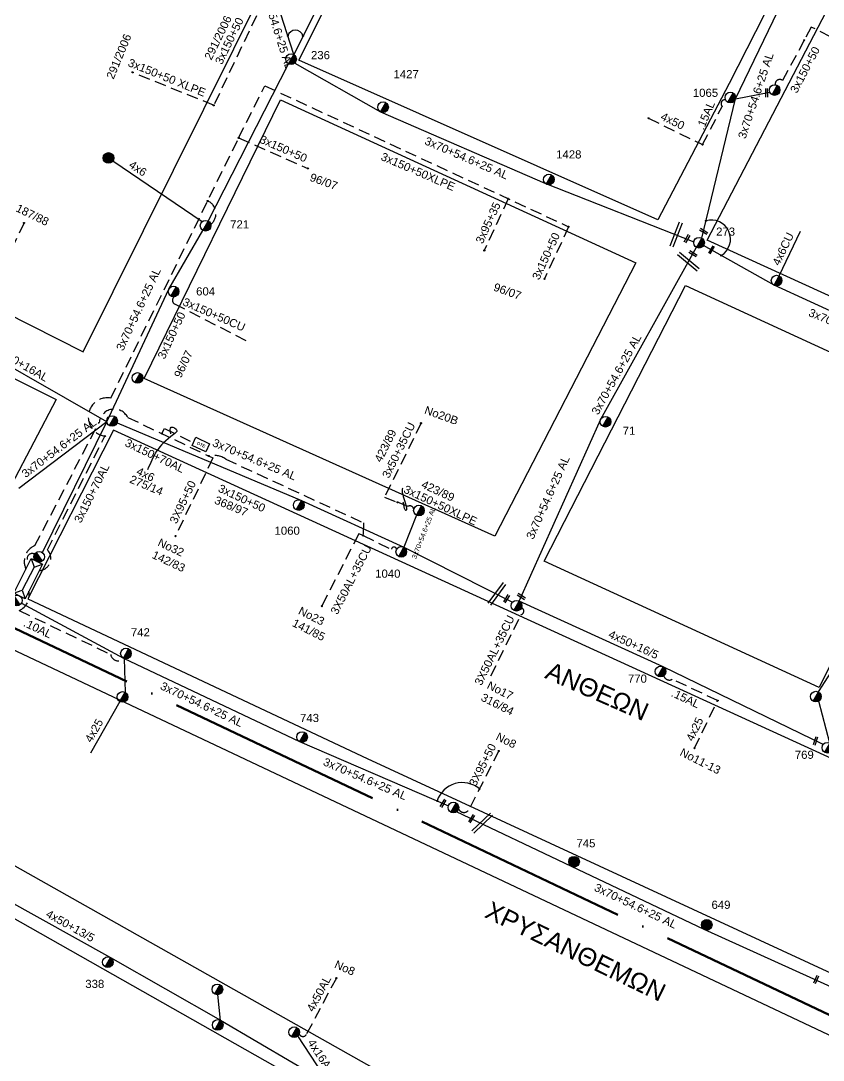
# Model space of a CAD drawing. Header units: millimetres. Extents: x 4998 to 7216, y 1887 to 2914.
# Drawn here: x 5728.6 to 5906, y 2199 to 2428.9 of the extents above; entities that cross this region are included whole.
import ezdxf
from ezdxf.enums import TextEntityAlignment as Align

# ---------------------------------------------------------------- set-up
doc = ezdxf.new("R2010")
doc.units = ezdxf.units.MM
doc.linetypes.add('ACAD_ISO04W100', pattern=[30, 24, -3, 0, -3])
doc.linetypes.add('DASHED', pattern=[19.05, 12.7, -6.35])
for name, color, linetype, lineweight in [('.10AL', 7, 'Continuous', 30), ('.15AL', 7, 'DASHED', 30), ('3x150+50', 7, 'Continuous', 30), ('3x150+50 XLPE', 7, 'SYN_LINE', 30), ('3x150+70AL', 7, 'DASHED', 30), ('3x70+54.6+25 AL', 7, 'SYN_LINE', 30), ('3x95+35', 7, 'Continuous', 30), ('3X95+50', 7, 'Continuous', 30), ('3x95AL+50CU', 7, 'Continuous', 30), ('4x16AL', 7, 'Continuous', 30), ('4x25', 7, 'Continuous', 30), ('4x50', 7, 'Continuous', 30), ('4x50+13_5', 7, 'Continuous', 30), ('4x50+16_5', 7, 'Continuous', 30), ('4x50+16AL', 7, 'Continuous', 30), ('4x50AL', 7, 'Continuous', 30), ('4x6', 7, 'SYN_LINE', 30), ('4x6CU', 7, 'Continuous', 30), ('Υπόβαθρο ΔΕΗ', 7, 'Continuous', 30)]:
    doc.layers.add(name, color=color, linetype=linetype, lineweight=lineweight)
for name, color, linetype in [('3x50+35CU', 7, 'Continuous'), ('3X50AL+35CU', 7, 'Continuous'), ('Pillar OTE', 7, 'Continuous'), ('text οδών', 7, 'Continuous'), ('text_kalodion', 7, 'Continuous'), ('Μηχανική τομή', 7, 'Continuous'), ('Στύλος Ξύλινος', 7, 'Continuous'), ('Στύλος Ξύλινος @ 1', 7, 'Continuous'), ('Στύλος ΦΜ', 7, 'Continuous'), ('Στύλος ΦΜ @ 1', 7, 'Continuous'), ('Συνδέσεις', 7, 'Continuous'), ('Τομή', 7, 'Continuous'), ('Υποσταθμός εναέριος 2 στύλων', 7, 'Continuous'), ('Υποσταθμός πόλεως', 7, 'Continuous')]:
    doc.layers.add(name, color=color, linetype=linetype)
doc.styles.add('arial', font='ARIAL.TTF')
doc.styles.get("Standard").update_dxf_attribs({"font": 'ARIAL.TTF'})
doc.linetypes.add('SYN_LINE', pattern='A,0.5,-0.0001,["/\\/\\/\\/",Standard,S=0.1,R=0,X=0,Y=-0.05],-0.25', length=0.7501)

# ---------------------------------------------------------------- blocks, each defined once
blk = doc.blocks.new('ΥΠΑΡΧΩΝ ΤΣΙΜΕΝΤΕΝΙΟΣ ΣΤΥΛΟΣ')
at = {"layer": 'Στύλος ΦΜ'}
blk.add_hatch(color=7, dxfattribs=at).paths.add_polyline_path([(-1.29, -2.28, 0.574793), (2.62, 0, 0.268822), (1.3, 2.27)])
at = {"layer": 'Στύλος ΦΜ', "color": 7}
blk.add_line((-1.29, -2.28), (1.3, 2.27), dxfattribs=at)
blk.add_circle((0, 0), 2.62, dxfattribs=at)
at = {"layer": 'Στύλος ΦΜ', "flags": 4}
for tag, p in [('ΑΡΙΘΜΟΣ', (-4.68, 8.05)), ('ΤΥΠΟΣ', (-4.91, 3.03))]:
    blk.add_attdef(tag, p, '', height=4, dxfattribs=at)
blk = doc.blocks.new('ΥΠΑΡΧΩΝ ΞΥΛΙΝΟΣ ΣΤΥΛΟΣ')
at = {"layer": 'Στύλος Ξύλινος'}
h = blk.add_hatch(color=7, dxfattribs=at)
h.paths.add_polyline_path([(-2.62, 0, 0.270008), (-1.29, -2.28), (1.3, 2.27, 0.576266)])
h.paths.add_polyline_path([(-1.29, -2.28, 0.574793), (2.62, 0, 0.268822), (1.3, 2.27)])
at = {"layer": 'Στύλος Ξύλινος', "color": 7}
blk.add_line((-1.29, -2.28), (1.3, 2.27), dxfattribs=at)
blk.add_circle((0, 0), 2.62, dxfattribs=at)
at = {"layer": 'Στύλος Ξύλινος', "flags": 4}
for tag, p in [('ΑΡΙΘΜΟΣ', (-4.91, 8.6)), ('ΤΥΠΟΣ', (-4.85, 3.39))]:
    blk.add_attdef(tag, p, '', height=4, dxfattribs=at)
blk = doc.blocks.new('ΥΠΟΣΤΑΘΜΟΣ ΕΝΑΕΡΙΟΣ ΕΠΙ 2 ΣΤΥΛΩΝ')
at = {"layer": 'Υποσταθμός εναέριος 2 στύλων', "linetype": 'Continuous'}
for points in [[(-11.97, -2.11, 0.574793), (-8.45, -0.07, 0.268822), (-9.64, 1.98)], [(9.68, -2.15, 0.574793), (13.19, -0.1, 0.268822), (12.01, 1.95)]]:
    blk.add_hatch(color=256, dxfattribs=at).paths.add_polyline_path(points)
for p, q in [((-11.97, -2.11), (-9.64, 1.98)), ((9.68, -2.15), (12.01, 1.95))]:
    blk.add_line(p, q, dxfattribs=at)
for centre in [(-10.81, -0.07), (10.84, -0.1)]:
    blk.add_circle(centre, 2.36, dxfattribs=at)
at = {"layer": 'Υποσταθμός πόλεως', "linetype": 'Continuous', "ltscale": 40}
blk.add_lwpolyline([(-8.57, 2.82), (8.57, 2.82), (8.57, -2.82), (-8.57, -2.82)], close=True, dxfattribs=at)
for points in [[(-5.75, 0), (-8.57, 2.82)], [(-8.57, -2.82), (-5.75, 0)], [(-5.75, 0), (5.75, 0)], [(5.75, 0), (8.57, 2.82)], [(8.57, -2.82), (5.75, 0)]]:
    blk.add_lwpolyline(points, dxfattribs=at)
at = {"layer": 'Υποσταθμός εναέριος 2 στύλων', "ltscale": 40, "flags": 1}
for tag, p in [('ΜΕΤΑΣΧΗΜΑΤΙΣΜΟΣ', (14.09, 2.51)), ('ΙΣΧΥΣ', (14.07, -0.28)), ('ΑΡΙΘΜΟΣ', (14.19, -3))]:
    blk.add_attdef(tag, p, '', height=1.8, dxfattribs=at)
blk = doc.blocks.new('_ΣΥΝΔΕΣΗ')
at = {"layer": 'Συνδέσεις', "linetype": 'SYN_LINE', "ltscale": 40}
blk.add_hatch(color=256, dxfattribs=at).paths.add_polyline_path([(0.5, -0.01, 1), (-0.5, -0.01, 1)])
at = {"layer": 'Συνδέσεις'}
blk.add_circle((0, -0.01), 0.5, dxfattribs=at)
blk = doc.blocks.new('ΤΟΜΗ')
at = {"layer": 'Τομή', "ltscale": 40}
for p, q in [((-5.68, 0), (17.06, 0)), ((-5.68, -2.77), (17.06, -2.77))]:
    blk.add_line(p, q, dxfattribs=at)
blk = doc.blocks.new('ΜΗΧΑΝΙΚΗ ΤΟΜΗ')
at = {"layer": 'Μηχανική τομή', "ltscale": 40}
for p, q in [((-1.89, 0.78), (5.68, 0.78)), ((-1.89, -0.78), (5.68, -0.78))]:
    blk.add_line(p, q, dxfattribs=at)
blk = doc.blocks.new('PILLAR ΟΤΕ')
at = {"layer": 'Pillar OTE', "ltscale": 40}
blk.add_lwpolyline([(-3.31, 2.02), (3.39, 2.02), (3.39, -1.99), (-3.31, -1.99)], close=True, dxfattribs=at)
at = {"layer": 'Pillar OTE', "insert": (-1.81, 0.71), "char_height": 1.3575, "width": 109.961, "attachment_point": 1}
blk.add_mtext('{\\fArial|b1|i0|c161|p34;OTE}', dxfattribs=at)

msp = doc.modelspace()

# ---------------------------------------------------------------- linework, layer by layer
at = {"layer": '.10AL', "color": 2, "linetype": 'DASHED', "lineweight": -3, "ltscale": 0.2}
msp.add_lwpolyline([(5730.4, 2302.7, -0.352494), (5728.26, 2298.44), (5748.5, 2288.74, 0.670414), (5751.28, 2287.92, 70.860368)], format="xyb", dxfattribs=at)
at = {"layer": '.15AL', "color": 62, "linetype": 'DASHED', "lineweight": -3, "ltscale": 0.2}
msp.add_lwpolyline([(5879.34, 2401.51), (5883.71, 2409.97, -0.762182), (5884.45, 2411.4, 1.90233)], format="xyb", dxfattribs=at)
at = {"layer": '.15AL', "color": 27, "linetype": 'DASHED', "lineweight": -3, "ltscale": 0.2}
msp.add_lwpolyline([(5882.69, 2278.53), (5872.65, 2283.23, -0.490117), (5870.77, 2284.02, 144.126679)], format="xyb", dxfattribs=at)
at = {"layer": '3x150+50', "color": 2, "linetype": 'DASHED', "lineweight": -3, "ltscale": 0.2}
msp.add_lwpolyline([(5810.12, 2468.47), (5808.33, 2469.36), (5796.75, 2446.02), (5790.81, 2449.22), (5785.4, 2439.07, -0.735674), (5782.38, 2433.44), (5771.25, 2410.2)], format="xyb", dxfattribs=at)
at = {"layer": '3x150+50', "color": 62, "linetype": 'DASHED', "lineweight": -3, "ltscale": 0.2}
msp.add_lwpolyline([(5901.82, 2424.59), (5897.04, 2415.68, 0.697102), (5895.43, 2414.74, -0.925044)], format="xyb", dxfattribs=at)
at = {"layer": '3x150+50', "color": 1, "linetype": 'DASHED', "lineweight": -3, "ltscale": 0.2}
for points in [[(5747.19, 2337.04, -1.018818), (5748.52, 2345.44), (5776.78, 2402.99)], [(5769.93, 2389.04, -0.563426), (5770.61, 2383.87, -3.533595)]]:
    msp.add_lwpolyline(points, format="xyb", dxfattribs=at)
for points in [[(5776.78, 2402.99), (5792.08, 2396.25)], [(5849.73, 2383.34), (5844.39, 2371.82)]]:
    msp.add_lwpolyline(points, dxfattribs=at)
at = {"layer": '3x150+50', "color": 85, "linetype": 'DASHED', "lineweight": -3, "ltscale": 0.2}
msp.add_lwpolyline([(5778.42, 2358.11), (5762.65, 2366.23, -0.561274), (5762.53, 2367.85, -2.073271)], format="xyb", dxfattribs=at)
at = {"layer": '3x150+50', "color": 27, "linetype": 'DASHED', "lineweight": -3, "ltscale": 0.2}
for points in [[(5770.13, 2332.65, -0.214139), (5773.91, 2331.94), (5804.35, 2317.86), (5804.3, 2315.04)], [(5815.49, 2320.73, 0.598606), (5814.23, 2321.47), (5811.89, 2322.39)], [(5804.3, 2315.04), (5810.58, 2312, -0.916546), (5811.69, 2311.97, -7.381903)]]:
    msp.add_lwpolyline(points, format="xyb", dxfattribs=at)
at = {"layer": '3x150+50', "color": 133, "linetype": 'DASHED', "lineweight": -3, "ltscale": 0.2}
msp.add_arc((5731.15, 2309.89), 1.17, 64.0777, 232.0934, dxfattribs=at)
at = {"layer": '3x150+50 XLPE', "color": 2, "linetype": 'DASHED', "lineweight": -3, "ltscale": 0.2}
msp.add_lwpolyline([(5771.25, 2410.2), (5753.29, 2417.49)], dxfattribs=at)
at = {"layer": '3x150+50 XLPE', "color": 1, "linetype": 'DASHED', "lineweight": -3, "ltscale": 0.2}
msp.add_lwpolyline([(5776.78, 2402.99), (5782.58, 2414.51), (5849.73, 2383.34)], dxfattribs=at)
at = {"layer": '3x150+70AL', "color": 27, "linetype": 'DASHED', "lineweight": -3, "ltscale": 0.2}
msp.add_lwpolyline([(5729.75, 2307.62, -0.428309), (5731.7, 2312.8), (5745.93, 2340.05, -0.738329), (5752.25, 2341.17), (5771.08, 2332.19)], format="xyb", dxfattribs=at)
at = {"layer": '3x150+70AL', "color": 1, "linetype": 'DASHED', "lineweight": -3, "ltscale": 0.2}
msp.add_lwpolyline([(5732.74, 2307.29, 0.636051), (5734.49, 2311.84), (5747.19, 2337.04)], format="xyb", dxfattribs=at)
at = {"layer": '3x50+35CU', "color": 27, "linetype": 'DASHED', "lineweight": -3, "ltscale": 0.2}
msp.add_lwpolyline([(5817.11, 2339.88), (5809.03, 2323.52), (5811.89, 2322.39)], dxfattribs=at)
at = {"layer": '3X50AL+35CU', "color": 27, "linetype": 'DASHED', "lineweight": -3, "ltscale": 0.2}
msp.add_lwpolyline([(5804.3, 2315.04), (5803.33, 2315.39), (5795.15, 2299.42)], dxfattribs=at)
msp.add_lwpolyline([(5832.57, 2283.98), (5839.19, 2297.52, 0.743436), (5839.32, 2299.08, 25.768252)], format="xyb", dxfattribs=at)
at = {"layer": '3x70+54.6+25 AL', "color": 27, "linetype": 'SYN_LINE', "lineweight": -3, "ltscale": 17}
msp.add_lwpolyline([(5808.78, 2460.86), (5788.95, 2421.43), (5784.65, 2434.99)], dxfattribs=at)
at = {"layer": '3x70+54.6+25 AL', "color": 62, "linetype": 'SYN_LINE', "lineweight": -3, "ltscale": 20}
for points in [[(5879.17, 2380.83), (5886.64, 2411.61), (5904.32, 2448.33)], [(5946.65, 2348.35), (5911.24, 2363.02), (5895.15, 2370.41), (5879.58, 2379.19)], [(5942.38, 2200.7), (5907.85, 2215.13), (5879.7, 2227.9), (5850.36, 2241.85), (5824.97, 2253.94)]]:
    msp.add_lwpolyline(points, dxfattribs=at)
at = {"layer": '3x70+54.6+25 AL', "color": 1, "linetype": 'SYN_LINE', "lineweight": -3, "ltscale": 20}
for points in [[(5770.06, 2384.59), (5787.78, 2419.38)], [(5789.17, 2419.55), (5808.13, 2408.76), (5844.51, 2392.99), (5877.42, 2380.03)]]:
    msp.add_lwpolyline(points, dxfattribs=at)
at = {"layer": '3x70+54.6+25 AL', "color": 62, "linetype": 'SYN_LINE', "lineweight": -3, "ltscale": 10}
msp.add_lwpolyline([(5886.64, 2411.61), (5894.2, 2413.12)], dxfattribs=at)
at = {"layer": '3x70+54.6+25 AL', "color": 85, "linetype": 'SYN_LINE', "lineweight": -3, "ltscale": 20}
for points in [[(5733.37, 2311.26), (5747.62, 2340.18), (5761.34, 2369.55), (5768.89, 2382.54)], [(5747.62, 2340.18), (5728.2, 2325.47)], [(5749.88, 2339.94), (5790.65, 2322.79), (5813.32, 2312.45), (5837.34, 2300.29)]]:
    msp.add_lwpolyline(points, dxfattribs=at)
at = {"layer": '3x70+54.6+25 AL', "color": 27, "linetype": 'SYN_LINE', "lineweight": -3, "ltscale": 20}
msp.add_lwpolyline([(5838.81, 2300.53), (5856.83, 2340.75), (5878, 2378.79)], dxfattribs=at)
at = {"layer": '3x70+54.6+25 AL', "color": 133, "linetype": 'SYN_LINE', "lineweight": -3, "ltscale": 20}
msp.add_lwpolyline([(5904.98, 2280.44), (5914.34, 2295.02), (5931.13, 2328.46), (5947.16, 2346.88)], dxfattribs=at)
at = {"layer": '3x70+54.6+25 AL', "color": 27, "linetype": 'SYN_LINE', "lineweight": -3, "ltscale": 10}
msp.add_lwpolyline([(5816.07, 2319.54), (5813.32, 2312.45)], dxfattribs=at)
at = {"layer": '3x70+54.6+25 AL', "color": 2, "linetype": 'SYN_LINE', "lineweight": -3, "ltscale": 20}
msp.add_lwpolyline([(5728.76, 2300.08), (5751.28, 2287.92), (5790.22, 2269.44), (5823.15, 2255.26)], dxfattribs=at)
at = {"layer": '3x70+54.6+25 AL', "color": 2, "linetype": 'SYN_LINE', "lineweight": -3, "ltscale": 7}
msp.add_lwpolyline([(5751.43, 2287.85), (5751.68, 2280.34)], dxfattribs=at)
at = {"layer": '3x70+54.6+25 AL', "color": 133, "linetype": 'SYN_LINE', "lineweight": -3, "ltscale": 10}
msp.add_lwpolyline([(5907.53, 2269.13), (5905.04, 2278.42)], dxfattribs=at)
at = {"layer": '3x70+54.6+25 AL', "color": 30, "linetype": 'SYN_LINE', "lineweight": -3, "ltscale": 5}
msp.add_lwpolyline([(5772.74, 2207.79), (5772.2, 2213.48)], dxfattribs=at)
at = {"layer": '3x95+35', "color": 62, "linetype": 'DASHED', "lineweight": -3, "ltscale": 0.2}
msp.add_lwpolyline([(5917.84, 2420.21), (5903.39, 2427.52), (5901.82, 2424.59)], dxfattribs=at)
at = {"layer": '3x95+35', "color": 1, "linetype": 'DASHED', "lineweight": -3, "ltscale": 0.2}
msp.add_lwpolyline([(5836.38, 2389.54), (5831.1, 2378.1)], dxfattribs=at)
at = {"layer": '3X95+50', "color": 27, "linetype": 'DASHED', "lineweight": -3, "ltscale": 0.2}
msp.add_lwpolyline([(5771.08, 2332.19), (5762.81, 2314.91)], dxfattribs=at)
at = {"layer": '3X95+50', "color": 2, "linetype": 'DASHED', "lineweight": -3, "ltscale": 0.2}
msp.add_lwpolyline([(5834.29, 2267.38), (5827.72, 2254.48, -0.653979), (5825.41, 2254.61, -1.075414)], format="xyb", dxfattribs=at)
at = {"layer": '3x95AL+50CU', "color": 85, "linetype": 'DASHED', "lineweight": -3, "ltscale": 0.2}
msp.add_lwpolyline([(5729.32, 2384.19), (5720.33, 2365.61), (5706.76, 2372.5, -1.023751), (5701.46, 2375.27, 2.291303)], format="xyb", dxfattribs=at)
at = {"layer": '4x16AL', "color": 30, "lineweight": -3, "ltscale": 0.2}
msp.add_lwpolyline([(5796.86, 2193.71), (5789.89, 2204.34)], dxfattribs=at)
at = {"layer": '4x25', "color": 27, "linetype": 'DASHED', "lineweight": -3, "ltscale": 0.2}
msp.add_lwpolyline([(5877.56, 2267.99), (5882.69, 2278.53)], dxfattribs=at)
at = {"layer": '4x25', "color": 2, "linetype": 'SYN_LINE', "lineweight": -3, "ltscale": 15}
msp.add_lwpolyline([(5750.51, 2278.29), (5744.02, 2266.91)], dxfattribs=at)
at = {"layer": '4x50', "color": 62, "linetype": 'DASHED', "lineweight": -3, "ltscale": 0.2}
msp.add_lwpolyline([(5867.4, 2407.33), (5879.34, 2401.51)], dxfattribs=at)
at = {"layer": '4x50+13_5', "color": 30, "lineweight": -3, "ltscale": 0.2}
msp.add_lwpolyline([(5701.03, 2246.12), (5724.98, 2234.77), (5748.44, 2221.68), (5772.73, 2207.8), (5796.86, 2193.71), (5823.96, 2177.91)], dxfattribs=at)
at = {"layer": '4x50+16_5', "color": 27, "lineweight": -3, "ltscale": 0.2}
msp.add_lwpolyline([(5905.99, 2268.79), (5870.63, 2285.97), (5838.81, 2300.53)], dxfattribs=at)
at = {"layer": '4x50+16AL', "color": 85, "lineweight": -3, "ltscale": 0.2}
msp.add_lwpolyline([(5747.62, 2340.18), (5711.49, 2360.84), (5674.96, 2378.81), (5655.71, 2387.04)], dxfattribs=at)
at = {"layer": '4x50AL', "color": 30, "linetype": 'DASHED', "lineweight": -3, "ltscale": 0.2}
msp.add_lwpolyline([(5798.39, 2217.14), (5791.74, 2204.68, -0.655616), (5790.17, 2204.8, -0.537254)], format="xyb", dxfattribs=at)
at = {"layer": '4x6', "color": 1, "linetype": 'SYN_LINE', "lineweight": -3, "ltscale": 20}
msp.add_lwpolyline([(5768.7, 2384.45), (5748.93, 2397.85)], dxfattribs=at)
at = {"layer": '4x6', "color": 27, "linetype": 'DASHED', "lineweight": -3, "ltscale": 0.2}
msp.add_lwpolyline([(5759.77, 2337.59), (5760.41, 2338.74), (5766.49, 2335.71)], dxfattribs=at)
at = {"layer": '4x6CU', "color": 62, "linetype": 'SYN_LINE', "lineweight": -3, "ltscale": 10}
msp.add_lwpolyline([(5896.31, 2372.45), (5901, 2382.36)], dxfattribs=at)
at = {"layer": 'Υπόβαθρο ΔΕΗ', "color": 1, "linetype": 'ACAD_ISO04W100', "lineweight": 50, "ltscale": 2}
msp.add_lwpolyline([(6875.63, 2894.56), (6877.34, 2846.94), (6789.46, 2728.42), (6770.52, 2707.68), (6735.34, 2642.61), (6643.69, 2588.11), (6538.68, 2544.64), (6459.34, 2483.54), (6366.41, 2440.13), (6240.21, 2423.29), (6175.15, 2420.75), (6157.42, 2411.94), (6117.06, 2377.02), (6097.86, 2354.42), (6056.76, 2253.54), (6013.41, 2177.22), (5914.93, 2205.37), (5712.02, 2301.75), (5516.53, 2394.53), (5477.12, 2307.98), (5198.63, 2458.37), (5075.92, 2223.97), (5041.82, 2232.51)], dxfattribs=at)
at = {"layer": 'Υπόβαθρο ΔΕΗ', "color": 7, "lineweight": -3}
for points in [[(5705.66, 2490.1), (5660.94, 2396.92), (5742.37, 2355.7), (5789.05, 2449.61)], [(5823.09, 2486.14), (5902.78, 2449.53), (5885.21, 2414.99), (5869.44, 2384.89), (5790.11, 2420.2)], [(5913.99, 2444.97), (5972.95, 2420.68), (5939.98, 2353.15), (5880.37, 2380.4)], [(5786.06, 2411.39), (5864.61, 2375.35), (5833.43, 2314.89), (5755.87, 2349.75)], [(5655.8, 2385.56), (5736.42, 2345.16), (5716.63, 2307.41), (5637.6, 2345.61)], [(5875.55, 2370.31), (5935.32, 2342.81), (5913.9, 2299.19), (5905.17, 2281.42), (5844.34, 2309.34)], [(5749.1, 2338.36), (5730.14, 2301.06), (5805.22, 2265.7), (5943.3, 2201.78), (5963.9, 2214.71), (5976.94, 2222.39), (5982.15, 2231.76)], [(5725.1, 2290.63), (5705.94, 2253.99), (5866.09, 2163.67), (5899.3, 2145.11), (5908.96, 2145.97), (5911.36, 2153.57), (5921.88, 2174.2), (5926.68, 2181.06), (5929.84, 2185.25), (5932.49, 2187.9), (5932.49, 2192.68)], [(5701.39, 2244.84), (5682.37, 2208.34), (5887.91, 2095.36), (5901.89, 2131.21)]]:
    msp.add_lwpolyline(points, close=True, dxfattribs=at)
at = {"layer": 'Υπόβαθρο ΔΕΗ', "lineweight": -3}
for centre, radius, start, end in [((5789.33, 2425.03), 1.78, 17.1174, 162.4295), ((5881.29, 2380.6), 4.24, 301.3589, 106.3422), ((5826.25, 2254.49), 5.89, 50.1691, 161.8214)]:
    msp.add_arc(centre, radius, start, end, dxfattribs=at)
at = {"layer": 'Υπόβαθρο ΔΕΗ', "color": 7, "lineweight": -3}
msp.add_spline([(5761.77, 2337.52), (5761.86, 2339), (5763.11, 2338.29), (5762.38, 2337.39), (5758.62, 2333.67), (5756.65, 2329.6)], degree=3, dxfattribs=at)
msp.add_open_spline([(5813.11, 2325.46), (5812.61, 2325.42), (5813.62, 2322.35), (5814.06, 2320.43), (5813.45, 2320.53), (5813.18, 2322.42), (5813.18, 2322.38)], degree=3, dxfattribs=at)

# ---------------------------------------------------------------- block references
at = {"layer": 'Pillar OTE', "xscale": 0.5, "yscale": 0.5, "zscale": 0.5, "rotation": 334.5259011424099}
msp.add_blockref('PILLAR ΟΤΕ', (5768.4, 2335.14), dxfattribs=at)
at = {"layer": 'Μηχανική τομή', "lineweight": -3}
for p, xscale, yscale, zscale, rotation in [((5893.46, 2413.42), 0.2499999999999676, 0.2499999999999676, 0.2499999999999676, 271.306975618035), ((5879.19, 2382.6), 0.2499999999999677, 0.2499999999999677, 0.2499999999999677, 327.974140063284), ((5876.12, 2381.08), 0.2499999999999677, 0.2499999999999677, 0.2499999999999677, 239.4850381586244), ((5876.83, 2377.66), 0.2499999999999677, 0.2499999999999677, 0.2499999999999677, 327.974140063284), ((5881.54, 2378.64), 0.2499999999999677, 0.2499999999999677, 0.2499999999999677, 239.4850381586244), ((5836.24, 2301.47), 0.2499999999999677, 0.2499999999999677, 0.2499999999999677, 237.4440693453688), ((5838.86, 2301.84), 0.2499999999999677, 0.2499999999999677, 0.2499999999999677, 327.974140063284), ((5904.45, 2270.03), 0.2499999999999677, 0.2499999999999677, 0.2499999999999677, 251.2307185328083), ((5822.2, 2256.19), 0.2499999999999677, 0.2499999999999677, 0.2499999999999677, 237.4440693453688), ((5828.52, 2252.79), 0.2499999999999677, 0.2499999999999677, 0.2499999999999677, 237.4440693453688), ((5904.6, 2217.23), 0.2499999999999677, 0.2499999999999677, 0.2499999999999677, 247.5537737864519)]:
    msp.add_blockref('ΜΗΧΑΝΙΚΗ ΤΟΜΗ', p, dxfattribs=dict(at, xscale=xscale, yscale=yscale, zscale=zscale, rotation=rotation))
at = {"layer": 'Στύλος Ξύλινος @ 1', "lineweight": -3, "ltscale": 40, "xscale": 0.4499999999997534, "yscale": 0.4499999999997534, "zscale": 0.4499999999997534}
msp.add_blockref('ΥΠΑΡΧΩΝ ΞΥΛΙΝΟΣ ΣΤΥΛΟΣ', (5747.99, 2398.56), dxfattribs=at)
at = {"layer": 'Στύλος Ξύλινος @ 1', "lineweight": -3, "ltscale": 40}
ref = msp.add_blockref('ΥΠΑΡΧΩΝ ΞΥΛΙΝΟΣ ΣΤΥΛΟΣ', (5850.94, 2242.88), dxfattribs=dict(at, xscale=0.4499999999996234, yscale=0.4499999999996234, zscale=0.4499999999996234))
ref.add_attrib('ΤΥΠΟΣ', '745', (5851.47, 2246.07), dxfattribs={"layer": 'Στύλος Ξύλινος', "height": 1.8, "flags": 4})
ref = msp.add_blockref('ΥΠΑΡΧΩΝ ΞΥΛΙΝΟΣ ΣΤΥΛΟΣ', (5880.28, 2228.92), dxfattribs=dict(at, xscale=0.4499999999996234, yscale=0.4499999999996234, zscale=0.4499999999996234))
ref.add_attrib('ΤΥΠΟΣ', '649', (5881.33, 2232.46), dxfattribs={"layer": 'Στύλος Ξύλινος', "height": 1.8, "flags": 4})
at = {"layer": 'Στύλος ΦΜ @ 1', "lineweight": -3, "ltscale": 40}
ref = msp.add_blockref('ΥΠΑΡΧΩΝ ΤΣΙΜΕΝΤΕΝΙΟΣ ΣΤΥΛΟΣ', (5788.36, 2420.4), dxfattribs=dict(at, xscale=0.449999999999903, yscale=0.449999999999903, zscale=0.449999999999903))
ref.add_attrib('ΤΥΠΟΣ', '236', (5792.77, 2420.4), dxfattribs={"layer": 'Στύλος ΦΜ', "height": 1.8, "flags": 4})
ref = msp.add_blockref('ΥΠΑΡΧΩΝ ΤΣΙΜΕΝΤΕΝΙΟΣ ΣΤΥΛΟΣ', (5808.71, 2409.79), dxfattribs=dict(at, xscale=0.4499999999999818, yscale=0.4499999999999818, zscale=0.4499999999999818))
ref.add_attrib('ΤΥΠΟΣ', '1427', (5811.02, 2416.19), dxfattribs={"layer": 'Στύλος ΦΜ', "height": 1.8, "flags": 4})
for p, xscale, yscale, zscale in [((5895.29, 2413.57), 0.4500000000000296, 0.4500000000000296, 0.4500000000000296), ((5895.73, 2371.43), 0.4500000000000842, 0.4500000000000842, 0.4500000000000842), ((5754.42, 2349.9), 0.4500000000000842, 0.4500000000000842, 0.4500000000000842), ((5748.78, 2340.37), 0.4500000000000842, 0.4500000000000842, 0.4500000000000842), ((5816.65, 2320.57), 0.4500000000000842, 0.4500000000000842, 0.4500000000000842), ((5838.23, 2299.51), 0.4500000000000842, 0.4500000000000842, 0.4500000000000842), ((5751.09, 2279.32), 0.4500000000000842, 0.4500000000000842, 0.4500000000000842), ((5904.4, 2279.41), 0.4500000000000842, 0.4500000000000842, 0.4500000000000842), ((5824.26, 2254.88), 0.4500000000000842, 0.4500000000000842, 0.4500000000000842), ((5772.07, 2214.65), 0.4500000000000842, 0.4500000000000842, 0.4500000000000842), ((5772.14, 2206.78), 0.4500000000000842, 0.4500000000000842, 0.4500000000000842), ((5789.05, 2205.17), 0.4500000000000842, 0.4500000000000842, 0.4500000000000842)]:
    msp.add_blockref('ΥΠΑΡΧΩΝ ΤΣΙΜΕΝΤΕΝΙΟΣ ΣΤΥΛΟΣ', p, dxfattribs=dict(at, xscale=xscale, yscale=yscale, zscale=zscale))
ref = msp.add_blockref('ΥΠΑΡΧΩΝ ΤΣΙΜΕΝΤΕΝΙΟΣ ΣΤΥΛΟΣ', (5885.51, 2411.91), dxfattribs=dict(at, xscale=0.4500000000000296, yscale=0.4500000000000296, zscale=0.4500000000000296))
ref.add_attrib('ΤΥΠΟΣ', '1065', (5877.2, 2412.07), dxfattribs={"layer": 'Στύλος ΦΜ', "height": 1.8, "flags": 4})
ref = msp.add_blockref('ΥΠΑΡΧΩΝ ΤΣΙΜΕΝΤΕΝΙΟΣ ΣΤΥΛΟΣ', (5845.36, 2393.8), dxfattribs=dict(at, xscale=0.4499999999999818, yscale=0.4499999999999818, zscale=0.4499999999999818))
ref.add_attrib('ΤΥΠΟΣ', '1428', (5846.98, 2398.44), dxfattribs={"layer": 'Στύλος ΦΜ', "height": 1.8, "flags": 4})
ref = msp.add_blockref('ΥΠΑΡΧΩΝ ΤΣΙΜΕΝΤΕΝΙΟΣ ΣΤΥΛΟΣ', (5769.47, 2383.57), dxfattribs=dict(at, xscale=0.4500000000000842, yscale=0.4500000000000842, zscale=0.4500000000000842))
ref.add_attrib('ΤΥΠΟΣ', '721', (5774.9, 2382.96), dxfattribs={"layer": 'Στύλος ΦΜ', "height": 1.8, "flags": 4})
ref = msp.add_blockref('ΥΠΑΡΧΩΝ ΤΣΙΜΕΝΤΕΝΙΟΣ ΣΤΥΛΟΣ', (5878.58, 2379.81), dxfattribs=dict(at, xscale=0.4500000000000842, yscale=0.4500000000000842, zscale=0.4500000000000842))
ref.add_attrib('ΤΥΠΟΣ', '273', (5882.35, 2381.36), dxfattribs={"layer": 'Στύλος ΦΜ', "height": 1.8, "flags": 4})
ref = msp.add_blockref('ΥΠΑΡΧΩΝ ΤΣΙΜΕΝΤΕΝΙΟΣ ΣΤΥΛΟΣ', (5762.39, 2369.02), dxfattribs=dict(at, xscale=0.4500000000000842, yscale=0.4500000000000842, zscale=0.4500000000000842))
ref.add_attrib('ΤΥΠΟΣ', '604', (5767.37, 2368.14), dxfattribs={"layer": 'Στύλος ΦΜ', "height": 1.8, "flags": 4})
ref = msp.add_blockref('ΥΠΑΡΧΩΝ ΤΣΙΜΕΝΤΕΝΙΟΣ ΣΤΥΛΟΣ', (5857.88, 2340.22), dxfattribs=dict(at, xscale=0.4500000000000298, yscale=0.4500000000000298, zscale=0.4500000000000298))
ref.add_attrib('ΤΥΠΟΣ', '71', (5861.69, 2337.31), dxfattribs={"layer": 'Στύλος ΦΜ', "height": 1.8, "flags": 4})
ref = msp.add_blockref('ΥΠΑΡΧΩΝ ΤΣΙΜΕΝΤΕΝΙΟΣ ΣΤΥΛΟΣ', (5790.07, 2321.77), dxfattribs=dict(at, xscale=0.4499999999999681, yscale=0.4499999999999681, zscale=0.4499999999999681))
ref.add_attrib('ΤΥΠΟΣ', '1060', (5784.71, 2315.21), dxfattribs={"layer": 'Στύλος ΦΜ', "height": 1.8, "flags": 4})
ref = msp.add_blockref('ΥΠΑΡΧΩΝ ΤΣΙΜΕΝΤΕΝΙΟΣ ΣΤΥΛΟΣ', (5812.74, 2311.42), dxfattribs=dict(at, xscale=0.4499999999999681, yscale=0.4499999999999681, zscale=0.4499999999999681))
ref.add_attrib('ΤΥΠΟΣ', '1040', (5806.96, 2305.71), dxfattribs={"layer": 'Στύλος ΦΜ', "height": 1.8, "flags": 4})
ref = msp.add_blockref('ΥΠΑΡΧΩΝ ΤΣΙΜΕΝΤΕΝΙΟΣ ΣΤΥΛΟΣ', (5751.86, 2288.94), dxfattribs=dict(at, xscale=0.4500000000000842, yscale=0.4500000000000842, zscale=0.4500000000000842))
ref.add_attrib('ΤΥΠΟΣ', '742', (5752.95, 2292.73), dxfattribs={"layer": 'Στύλος ΦΜ', "height": 1.8, "flags": 4})
ref = msp.add_blockref('ΥΠΑΡΧΩΝ ΤΣΙΜΕΝΤΕΝΙΟΣ ΣΤΥΛΟΣ', (5870.05, 2284.95), dxfattribs=dict(at, xscale=0.4499999999999739, yscale=0.4499999999999739, zscale=0.4499999999999739))
ref.add_attrib('ΤΥΠΟΣ', '770', (5862.85, 2282.48), dxfattribs={"layer": 'Στύλος ΦΜ', "height": 1.8, "flags": 4})
ref = msp.add_blockref('ΥΠΑΡΧΩΝ ΤΣΙΜΕΝΤΕΝΙΟΣ ΣΤΥΛΟΣ', (5790.8, 2270.46), dxfattribs=dict(at, xscale=0.4500000000000842, yscale=0.4500000000000842, zscale=0.4500000000000842))
ref.add_attrib('ΤΥΠΟΣ', '743', (5790.35, 2273.78), dxfattribs={"layer": 'Στύλος ΦΜ', "height": 1.8, "flags": 4})
ref = msp.add_blockref('ΥΠΑΡΧΩΝ ΤΣΙΜΕΝΤΕΝΙΟΣ ΣΤΥΛΟΣ', (5906.95, 2268.11), dxfattribs=dict(at, xscale=0.4499999999999739, yscale=0.4499999999999739, zscale=0.4499999999999739))
ref.add_attrib('ΤΥΠΟΣ', '769', (5899.75, 2265.64), dxfattribs={"layer": 'Στύλος ΦΜ', "height": 1.8, "flags": 4})
ref = msp.add_blockref('ΥΠΑΡΧΩΝ ΤΣΙΜΕΝΤΕΝΙΟΣ ΣΤΥΛΟΣ', (5747.86, 2220.66), dxfattribs=dict(at, xscale=0.4500000000000842, yscale=0.4500000000000842, zscale=0.4500000000000842))
ref.add_attrib('ΤΥΠΟΣ', '338', (5742.87, 2214.96), dxfattribs={"layer": 'Στύλος ΦΜ', "height": 1.8, "flags": 4})
at = {"layer": 'Συνδέσεις', "lineweight": -3, "xscale": 0.25, "yscale": 0.25, "zscale": 0.25}
for p in [(5787.63, 2425.57), (5791.02, 2425.56), (5901.82, 2424.59), (5753.29, 2417.5), (5771.25, 2410.2), (5867.4, 2407.34), (5776.78, 2402.99), (5879.34, 2401.51), (5792.08, 2396.26), (5769.93, 2389.04), (5836.38, 2389.55), (5729.32, 2384.19), (5880.1, 2384.67), (5849.73, 2383.35), (5831.1, 2378.1), (5883.5, 2376.99), (5844.39, 2371.82), (5817.11, 2339.88), (5747.19, 2337.05), (5759.77, 2337.59), (5770.14, 2332.65), (5811.89, 2322.39), (5762.81, 2314.91), (5804.3, 2315.04), (5795.15, 2299.42), (5882.69, 2278.53), (5834.29, 2267.39), (5877.56, 2267.99), (5830.03, 2259.02), (5820.65, 2256.33), (5798.39, 2217.15)]:
    msp.add_blockref('_ΣΥΝΔΕΣΗ', p, dxfattribs=at)
at = {"layer": 'Τομή', "lineweight": -3}
for p, xscale, yscale, zscale, rotation in [((5874.3, 2382.79), 0.2499999999999994, 0.2499999999999994, 0.2499999999999994, 248.6868265584955), ((5875.32, 2376.81), 0.2499999999999994, 0.2499999999999994, 0.2499999999999994, 320.6694192169052), ((5832.8, 2301.21), 0.2499999999999995, 0.2499999999999995, 0.2499999999999995, 53.56030405956012), ((5829.35, 2250.7), 0.2499999999999995, 0.2499999999999995, 0.2499999999999995, 43.77163372548266)]:
    msp.add_blockref('ΤΟΜΗ', p, dxfattribs=dict(at, xscale=xscale, yscale=yscale, zscale=zscale, rotation=rotation))
at = {"layer": 'Υποσταθμός εναέριος 2 στύλων', "lineweight": -3, "xscale": 0.4999999999998868, "yscale": 0.4999999999998868, "zscale": 0.4999999999998868, "rotation": 243.0523836354486}
msp.add_blockref('ΥΠΟΣΤΑΘΜΟΣ ΕΝΑΕΡΙΟΣ ΕΠΙ 2 ΣΤΥΛΩΝ', (5730.24, 2305.49), dxfattribs=at)

# ---------------------------------------------------------------- texts
at = {"layer": 'text οδών', "lineweight": -3, "ltscale": 40, "char_height": 2, "width": 13.6816, "attachment_point": 1}
for s, insert, rotation in [('{\\H2x;ΑΝΘΕΩΝ} ', (5845.86, 2287.27), 336.2675), ('{\\H2x;XPYΣANΘEMΩN\\P} ', (5832.65, 2234.31), 334.187)]:
    msp.add_mtext(s, dxfattribs=dict(at, insert=insert, rotation=rotation))
at = {"layer": 'text_kalodion', "linetype": 'Continuous', "lineweight": -3, "ltscale": 0.2}
for s, height, rotation, p in [('3x70+54.6+25 AL', 1.8, 287.5858, (5785.07, 2427.71)), ('3x150+50', 1.8, 64, (5774.7, 2424.44)), ('3x70+54.6+25 AL', 1.8, 71.6072, (5891.12, 2412.34)), ('3x150+50', 1.8, 62.3181, (5901.99, 2418.06)), ('3x150+50 XLPE', 1.8, 337.8887, (5760.92, 2416.34)), ('.15AL', 1.8, 66.8835, (5880.04, 2407.97)), ('4x50', 1.8, 334.2386, (5872.75, 2406.74)), ('3x150+50', 1.8, 336.2383, (5786.69, 2400.6)), ('3x70+54.6+25 AL', 1.8, 336.5609, (5827.18, 2398.54)), ('3x150+50XLPE', 1.8, 336.5609, (5816.45, 2395.53)), ('4x6', 1.8, 325.8755, (5754.51, 2396.24)), ('187/88', 1.8, 334.173, (5731.19, 2385.96)), ('3x95+35', 1.8, 65.2327, (5831.93, 2384.19)), ('3x150+50', 1.8, 65.1289, (5844.73, 2376.83)), ('4x6CU', 1.8, 64.673, (5897.15, 2378.43)), ('3x70+54.6+25 AL', 1.8, 64.9614, (5754.61, 2365.09)), ('3x150+50CU', 1.8, 336.2383, (5771.35, 2363.92)), ('3x150+50', 1.8, 64.9614, (5761.93, 2359.3)), ('3x70+54.6+25 AL', 1.8, 337.4873, (5912.13, 2360.7)), ('3x70+54.6+25 AL', 1.8, 60.9074, (5860.3, 2350.68)), ('4x50+16AL', 1.8, 330.2337, (5728.93, 2352.95)), ('3x70+54.6+25 AL', 1.8, 37.1502, (5737.05, 2334.43)), ('3x50+35CU', 1.8, 63.7114, (5812.16, 2333.92)), ('3x150+70AL', 1.8, 334.5259, (5758.25, 2332.69)), ('3x70+54.6+25 AL', 1.8, 337.1912, (5780.3, 2331.87)), ('3x70+54.6+25 AL', 1.8, 65.8595, (5845.16, 2323.46)), ('3x150+70AL', 1.8, 63.2566, (5744.29, 2324.39)), ('4x6', 1.8, 334.5259, (5756.2, 2328.58)), ('3X95+50', 1.8, 64.4233, (5764.42, 2322.44)), ('3x150+50', 1.8, 335.0251, (5777.48, 2323.3)), ('3x150+50XLPE', 1.8, 335.0251, (5821.41, 2321.73)), ('3x70+54.6+25 AL', 1.1, 68.8373, (5817.71, 2315.62)), ('3X50AL+35CU', 1.8, 62.8848, (5801.63, 2305.29)), ('3X50AL+35CU', 1.8, 63.9275, (5833.34, 2289.66)), ('.10AL', 1.8, 334.3965, (5732.38, 2294.47)), ('4x50+16/5', 1.8, 335.4088, (5864.11, 2290.93)), ('3x70+54.6+25 AL', 1.8, 334.6113, (5768.63, 2277.69)), ('.15AL', 1.8, 334.8828, (5875.61, 2278.99)), ('4x25', 1.8, 60.3133, (5744.79, 2271.9)), ('4x25', 1.8, 64.0326, (5877.6, 2272.19)), ('3X95+50', 1.8, 63.0232, (5830.7, 2264.31)), ('3x70+54.6+25 AL', 1.8, 336.7003, (5804.76, 2261.21)), ('3x70+54.6+25 AL', 1.8, 334.5561, (5864.57, 2233.1)), ('4x50+13/5', 1.8, 330.8412, (5739.57, 2228.7)), ('4x50AL', 1.8, 61.9178, (5794.51, 2213.7)), ('4x16AL', 1.8, 303.2755, (5795.02, 2199.8))]:
    msp.add_text(s, height=height, rotation=rotation, dxfattribs=at).set_placement(p, align=Align.MIDDLE_CENTER)
at = {"layer": 'text_kalodion', "linetype": 'Continuous', "lineweight": -3, "ltscale": 0.2, "char_height": 1.8, "width": 9.1232, "attachment_point": 1, "rotation": 335.0251}
for s, insert in [('423/89', (5817.76, 2327.36)), ('No32\\P142/83', (5759.47, 2314.49))]:
    msp.add_mtext(s, dxfattribs=dict(at, insert=insert))
at = {"layer": 'Υπόβαθρο ΔΕΗ', "lineweight": -3, "char_height": 1.8, "width": 9.1232, "attachment_point": 1, "style": 'arial'}
for s, insert, rotation in [('291/2006', (5769.11, 2420.84), 64), ('291/2006', (5747.44, 2416.51), 67.5143), ('96/07', (5792.94, 2395.25), 340.2089), ('96/07', (5833.56, 2370.97), 340.2089), ('96/07', (5762.39, 2350.5), 64.848), ('No20B', (5818.3, 2343.76), 340.2089), ('423/89', (5806.69, 2331.87), 63.314), ('275/14', (5753.2, 2328.46), 337.2186), ('368/97', (5771.95, 2323.85), 337.2186), ('No23\\P141/85', (5790.61, 2299.38), 333.3522), ('No17\\P316/84', (5832.32, 2282.92), 333.3522), ('No8', (5834.28, 2271.57), 333.3522), ('No11-13', (5874.96, 2268.1), 333.3522), ('No8', (5798.52, 2221.16), 335.9826)]:
    msp.add_mtext(s, dxfattribs=dict(at, insert=insert, rotation=rotation))

doc.saveas('drawing.dxf')
